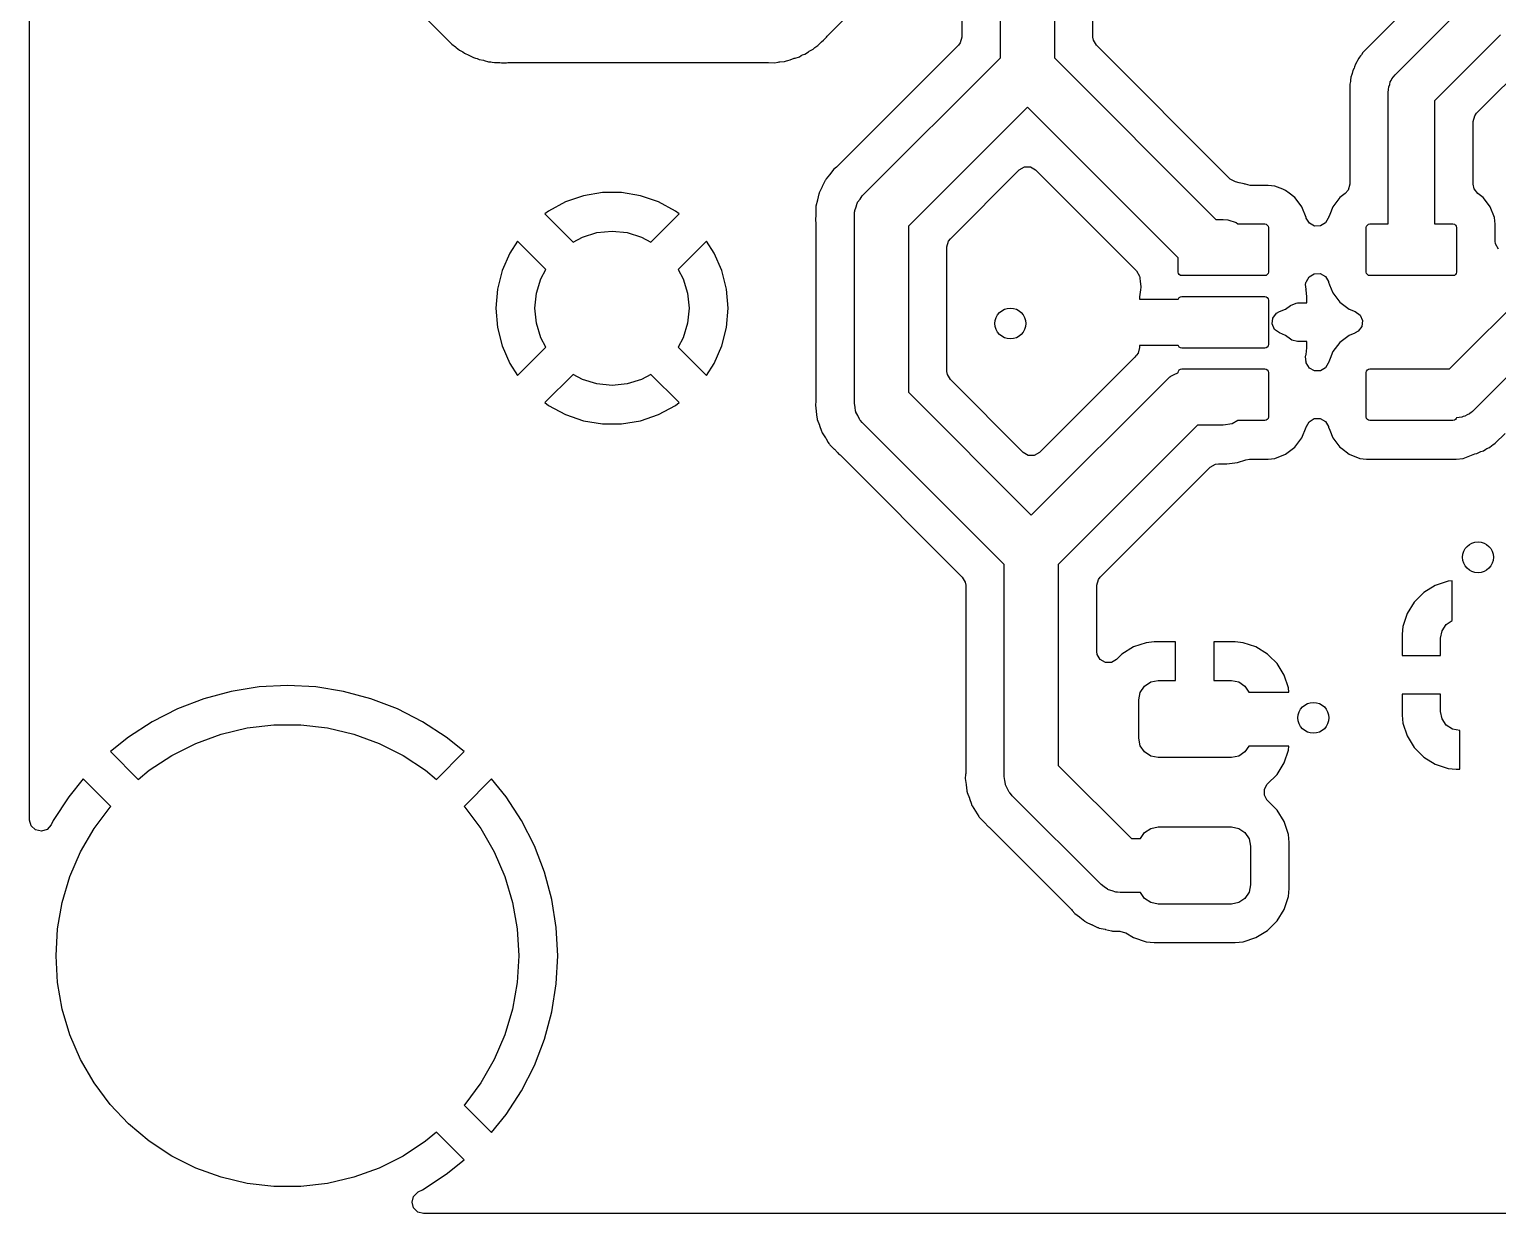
# Model space of a CAD drawing. Extents: x 44 to 146, y -87 to -25.
# Drawn here: x 43.75 to 62.79, y -86.75 to -71.38 of the extents above; entities that cross this region are included whole.
import ezdxf

# ---------------------------------------------------------------- set-up
doc = ezdxf.new("R2010")
doc.units = 0
doc.layers.add('BLACK', color=7, linetype='CONTINUOUS')

msp = doc.modelspace()

# ---------------------------------------------------------------- linework, layer by layer
at = {"layer": 'BLACK', "linetype": 'CONTINUOUS'}
for p, q in [((43.7545, -75.002324), (43.7545, -30.364128)), ((56.3428, -71.755025), (56.3428, -68.6816)), ((55.8423, -68.776628), (55.8423, -71.485992)), ((57.0428, -68.826574), (57.0428, -71.755026)), ((46.71809, -69.062611), (49.167838, -71.512359)), ((57.5433, -71.485993), (57.5433, -70.259175)), ((54.099003, -71.471116), (55.053159, -70.516959)), ((61.65397, -71.07195), (61.169738, -71.556184)), ((61.459868, -71.973868), (62.316, -71.117736)), ((49.167838, -71.512359), (49.170473, -71.515062)), ((49.170473, -71.515062), (49.230541, -71.578253)), ((53.975519, -71.594602), (54.016558, -71.55356)), ((54.016558, -71.55356), (54.024865, -71.545863)), ((54.024865, -71.545863), (54.048581, -71.525504)), ((54.048581, -71.525504), (54.068895, -71.508066)), ((54.068895, -71.508066), (54.086545, -71.485263)), ((54.086545, -71.485263), (54.099003, -71.471116)), ((55.822338, -71.560492), (55.798659, -71.591351)), ((55.8423, -71.485992), (55.822338, -71.560492)), ((57.548377, -71.524557), (57.5433, -71.485993)), ((57.586941, -71.591352), (57.548377, -71.524557)), ((61.169738, -71.556184), (61.042184, -71.683738)), ((62.828132, -71.454132), (61.972, -72.310264)), ((49.230541, -71.578253), (49.278184, -71.611414)), ((49.278184, -71.611414), (49.287199, -71.618211)), ((49.287199, -71.618211), (49.332193, -71.654898)), ((49.332193, -71.654898), (49.357751, -71.668248)), ((49.357751, -71.668248), (49.373882, -71.678022)), ((49.373882, -71.678022), (49.397547, -71.694493)), ((49.397547, -71.694493), (49.397549, -71.694494)), ((49.397549, -71.694494), (49.397551, -71.694495)), ((49.397551, -71.694495), (49.450889, -71.717384)), ((49.450889, -71.717384), (49.461098, -71.722232)), ((49.461098, -71.722232), (49.512551, -71.749109)), ((49.512551, -71.749109), (49.540275, -71.757041)), ((49.540275, -71.757041), (49.558039, -71.763366)), ((53.616653, -71.782058), (53.670558, -71.760524)), ((53.670558, -71.760524), (53.681192, -71.756739)), ((53.681192, -71.756739), (53.736588, -71.739359)), ((53.736588, -71.739359), (53.761804, -71.725361)), ((53.761804, -71.725361), (53.778835, -71.717274)), ((53.778835, -71.717274), (53.805617, -71.706577)), ((53.805617, -71.706577), (53.854092, -71.674628)), ((53.854092, -71.674628), (53.863726, -71.668791)), ((53.863726, -71.668791), (53.914502, -71.640609)), ((53.914502, -71.640609), (53.936385, -71.621821)), ((53.936385, -71.621821), (53.951438, -71.610471)), ((53.951438, -71.610471), (53.975519, -71.594602)), ((55.798659, -71.591351), (54.227326, -73.162683)), ((54.552513, -73.545313), (56.3428, -71.755025)), ((57.0428, -71.755026), (59.136774, -73.849)), ((59.318823, -73.323234), (57.586941, -71.591352)), ((60.989906, -71.757417), (60.97391, -71.790633)), ((61.000029, -71.744723), (60.989906, -71.757417)), ((61.0129, -71.728582), (61.000029, -71.744723)), ((61.022559, -71.714968), (61.0129, -71.728582)), ((61.042179, -71.683744), (61.022559, -71.714968)), ((61.042184, -71.683738), (61.042179, -71.683744)), ((49.558039, -71.763366), (49.584542, -71.77474)), ((49.584542, -71.77474), (49.584547, -71.774741)), ((49.584547, -71.774741), (49.58455, -71.774742)), ((49.58455, -71.774742), (49.641383, -71.786421)), ((49.641383, -71.786421), (49.65238, -71.789119)), ((49.65238, -71.789119), (49.708182, -71.805087)), ((49.708182, -71.805087), (49.73694, -71.807276)), ((49.73694, -71.807276), (49.755614, -71.809895)), ((49.755614, -71.809895), (49.783859, -71.8157)), ((49.783859, -71.8157), (49.84189, -71.8157)), ((49.84189, -71.8157), (49.853201, -71.816129)), ((49.853201, -71.816129), (49.877196, -71.817957)), ((49.877196, -71.817957), (49.911076, -71.820537)), ((49.911076, -71.820537), (49.911076, -71.820536)), ((49.911076, -71.820536), (49.911077, -71.820537)), ((49.911077, -71.820537), (49.939682, -71.816893)), ((49.939682, -71.816893), (49.958506, -71.8157)), ((49.958506, -71.8157), (53.325404, -71.8157)), ((53.325404, -71.8157), (53.329177, -71.815747)), ((53.329177, -71.815747), (53.334709, -71.815888)), ((53.334709, -71.815888), (53.416355, -71.817957)), ((53.416355, -71.817957), (53.416357, -71.817956)), ((53.416357, -71.817956), (53.416363, -71.817957)), ((53.416363, -71.817957), (53.416367, -71.817956)), ((53.416367, -71.817956), (53.41637, -71.817956)), ((53.41637, -71.817956), (53.461336, -71.809896)), ((53.461336, -71.809896), (53.47349, -71.807717)), ((53.47349, -71.807717), (53.484679, -71.806147)), ((53.484679, -71.806147), (53.542438, -71.800274)), ((53.542438, -71.800274), (53.56995, -71.791641)), ((53.56995, -71.791641), (53.58827, -71.787145)), ((53.58827, -71.787145), (53.616653, -71.782058)), ((60.911639, -71.91994), (60.903432, -71.955892)), ((60.927641, -71.886708), (60.911639, -71.919938)), ((60.911639, -71.919938), (60.911639, -71.91994)), ((60.934031, -71.871283), (60.927641, -71.886708)), ((60.946211, -71.836477), (60.934031, -71.871283)), ((60.964108, -71.807994), (60.946211, -71.836477)), ((60.965831, -71.80525), (60.964108, -71.807994)), ((60.97391, -71.790633), (60.965831, -71.80525)), ((62.516141, -72.473937), (63.213827, -71.776251)), ((60.871501, -72.095798), (60.8715, -72.095807)), ((60.8715, -72.095807), (60.8715, -73.393884)), ((60.879704, -72.059854), (60.871501, -72.095798)), ((60.882502, -72.043391), (60.879704, -72.059854)), ((60.886632, -72.006741), (60.882502, -72.043391)), ((60.89881, -71.971936), (60.886632, -72.006741)), ((60.903432, -71.955892), (60.89881, -71.971936)), ((61.37391, -72.165382), (61.377108, -72.130875)), ((61.377108, -72.130875), (61.389627, -72.098558)), ((61.389627, -72.098558), (61.397562, -72.064823)), ((61.397562, -72.064823), (61.40938, -72.04757)), ((61.40938, -72.04757), (61.416935, -72.02807)), ((61.416935, -72.02807), (61.440282, -72.002459)), ((61.440282, -72.002459), (61.459868, -71.973868)), ((61.372, -72.186), (61.372899, -72.176296)), ((61.372, -73.909), (61.372, -72.186)), ((61.37232, -72.172145), (61.37391, -72.165382)), ((61.372899, -72.176296), (61.37232, -72.172145)), ((61.972, -72.310264), (61.972, -73.909)), ((56.6928, -72.394974), (55.15, -73.937774)), ((58.647, -74.349174), (56.6928, -72.394974)), ((62.4725, -72.579296), (62.492462, -72.504796)), ((62.492462, -72.504796), (62.516141, -72.473937)), ((62.4725, -73.393884), (62.4725, -72.579296)), ((54.128655, -73.270467), (54.086242, -73.323234)), ((54.131123, -73.26731), (54.128655, -73.270467)), ((54.178896, -73.204466), (54.131123, -73.26731)), ((54.178904, -73.204458), (54.178896, -73.204466)), ((54.21843, -73.170884), (54.178904, -73.204458)), ((54.227326, -73.162683), (54.21843, -73.170884)), ((55.694137, -74.101451), (56.587441, -73.208146)), ((56.587441, -73.208146), (56.654236, -73.169583)), ((56.654236, -73.169583), (56.731364, -73.169583)), ((56.731364, -73.169583), (56.798158, -73.208146)), ((56.798158, -73.208146), (57.45717, -73.867159)), ((54.032041, -73.427048), (53.996965, -73.497775)), ((54.033782, -73.423414), (54.032041, -73.427048)), ((54.066944, -73.351737), (54.033782, -73.423414)), ((54.071109, -73.344816), (54.066944, -73.351737)), ((54.074697, -73.338787), (54.070999, -73.344749)), ((54.070999, -73.344749), (54.071109, -73.344816)), ((54.074804, -73.338856), (54.074697, -73.338787)), ((54.079152, -73.332054), (54.074804, -73.338856)), ((54.086242, -73.323234), (54.079152, -73.332054)), ((59.323685, -73.327881), (59.318823, -73.323234)), ((59.39215, -73.363391), (59.323685, -73.327881)), ((59.438279, -73.373544), (59.39215, -73.363391)), ((59.505166, -73.388267), (59.438279, -73.373544)), ((59.511695, -73.391288), (59.505166, -73.388267)), ((59.51913, -73.394728), (59.511695, -73.391288)), ((59.581695, -73.4085), (59.51913, -73.394728)), ((59.812953, -73.4085), (59.581695, -73.4085)), ((59.812956, -73.4085), (59.812953, -73.4085)), ((59.900922, -73.419063), (59.812956, -73.4085)), ((59.900923, -73.419064), (59.90092, -73.419063)), ((59.90092, -73.419063), (59.900922, -73.419063)), ((60.003401, -73.459476), (59.900923, -73.419064)), ((60.040906, -73.474266), (60.003401, -73.459476)), ((60.040908, -73.474267), (60.040906, -73.474266)), ((60.085667, -73.508209), (60.040908, -73.474267)), ((60.851538, -73.468384), (60.812532, -73.512608)), ((60.8715, -73.393884), (60.851538, -73.468384)), ((62.484168, -73.451686), (62.4725, -73.393884)), ((62.531468, -73.512608), (62.484168, -73.451686)), ((50.703393, -73.623954), (50.484763, -73.74227)), ((50.938506, -73.54324), (50.703393, -73.623954)), ((51.183708, -73.502323), (50.938506, -73.54324)), ((51.432291, -73.502323), (51.183708, -73.502323)), ((51.677493, -73.54324), (51.432291, -73.502323)), ((51.912606, -73.623954), (51.677493, -73.54324)), ((52.131231, -73.742267), (51.912606, -73.623954)), ((53.971377, -73.600654), (53.952315, -73.677306)), ((53.972297, -73.596728), (53.971377, -73.600654)), ((53.989267, -73.519634), (53.972297, -73.596728)), ((53.991847, -73.511978), (53.989267, -73.519634)), ((53.994058, -73.50531), (53.991725, -73.511936)), ((53.991725, -73.511936), (53.991847, -73.511978)), ((53.994181, -73.505355), (53.994058, -73.50531)), ((53.996965, -73.497775), (53.994181, -73.505355)), ((54.47116, -73.68746), (54.485563, -73.639081)), ((54.485563, -73.639081), (54.48981, -73.633132)), ((54.48981, -73.633132), (54.492184, -73.626218)), ((54.492184, -73.626218), (54.523196, -73.586374)), ((54.523196, -73.586374), (54.552513, -73.545313)), ((60.160807, -73.565189), (60.085667, -73.508209)), ((60.16081, -73.565192), (60.160807, -73.565189)), ((60.230006, -73.656441), (60.16081, -73.565192)), ((60.251733, -73.685092), (60.230006, -73.656441)), ((60.743189, -73.565192), (60.652266, -73.685092)), ((60.812532, -73.512608), (60.743189, -73.565192)), ((62.60081, -73.565192), (62.531468, -73.512608)), ((62.670006, -73.656441), (62.60081, -73.565192)), ((62.691733, -73.685092), (62.670006, -73.656441)), ((50.484763, -73.74227), (50.437942, -73.778711)), ((50.437942, -73.778711), (50.437942, -73.778712)), ((50.437942, -73.778712), (50.803034, -74.143804)), ((51.812963, -74.143803), (52.178056, -73.778712)), ((52.131235, -73.742269), (52.131231, -73.742267)), ((52.178056, -73.778711), (52.131235, -73.742269)), ((52.178056, -73.778712), (52.178056, -73.778711)), ((53.949445, -73.783299), (53.947306, -73.862228)), ((53.9495, -73.779264), (53.949445, -73.783299)), ((53.950373, -73.692279), (53.9495, -73.700307)), ((53.9495, -73.700307), (53.9495, -73.779264)), ((53.951098, -73.685289), (53.950244, -73.692265)), ((53.950244, -73.692265), (53.950373, -73.692279)), ((53.951225, -73.685307), (53.951098, -73.685289)), ((53.952315, -73.677306), (53.951225, -73.685307)), ((54.45, -73.7928), (54.452987, -73.756749)), ((54.45, -76.2368), (54.45, -73.7928)), ((54.452688, -73.749507), (54.453934, -73.745319)), ((54.452987, -73.756749), (54.452688, -73.749507)), ((54.453934, -73.745319), (54.454774, -73.735192)), ((54.454774, -73.735192), (54.47116, -73.68746)), ((59.136774, -73.849), (59.232, -73.849)), ((59.232, -73.849), (59.289608, -73.853774)), ((59.289608, -73.853774), (59.398582, -73.891184)), ((60.306936, -73.825077), (60.251733, -73.685092)), ((60.306937, -73.82509), (60.306936, -73.825077)), ((60.307539, -73.827468), (60.306937, -73.82509)), ((60.308636, -73.831561), (60.307539, -73.827468)), ((60.34814, -73.897804), (60.308636, -73.831561)), ((60.592967, -73.83373), (60.558837, -73.894825)), ((60.59356, -73.833964), (60.592967, -73.83373)), ((60.595295, -73.829562), (60.59356, -73.833964)), ((60.596453, -73.827491), (60.595295, -73.829562)), ((60.597061, -73.825085), (60.596453, -73.827491)), ((60.597065, -73.825076), (60.597061, -73.825085)), ((60.612291, -73.786464), (60.597065, -73.825076)), ((60.652266, -73.685093), (60.612291, -73.786464)), ((60.652266, -73.685092), (60.652266, -73.685093)), ((62.746936, -73.825077), (62.691733, -73.685092)), ((62.757498, -73.913047), (62.746936, -73.825077)), ((50.925317, -74.078443), (51.11291, -74.021538)), ((51.11291, -74.021538), (51.308, -74.002323)), ((51.308, -74.002323), (51.50309, -74.021538)), ((51.50309, -74.021538), (51.690683, -74.078443)), ((53.947306, -73.862228), (53.947963, -73.870288)), ((53.947963, -73.870288), (53.947832, -73.870298)), ((53.947832, -73.870298), (53.9495, -73.887828)), ((53.9495, -73.887828), (53.9495, -76.196182)), ((55.15, -73.937774), (55.15, -76.091825)), ((57.45717, -73.867159), (58.107546, -74.517535)), ((59.398582, -73.891184), (59.421472, -73.909)), ((59.421472, -73.909), (59.7701, -73.909)), ((59.7701, -73.909), (59.788048, -73.91257)), ((59.788048, -73.91257), (59.803263, -73.922737)), ((59.803263, -73.922737), (59.81343, -73.937952)), ((59.81343, -73.937952), (59.817, -73.9559)), ((59.817, -73.9559), (59.817, -74.5321)), ((60.415474, -73.93542), (60.34814, -73.897804)), ((60.492594, -73.934329), (60.415474, -73.93542)), ((60.558837, -73.894825), (60.492594, -73.934329)), ((61.087, -73.9559), (61.09057, -73.937952)), ((61.087, -74.5321), (61.087, -73.9559)), ((61.09057, -73.937952), (61.100737, -73.922737)), ((61.100737, -73.922737), (61.115952, -73.91257)), ((61.115952, -73.91257), (61.1339, -73.909)), ((61.1339, -73.909), (61.372, -73.909)), ((61.972, -73.909), (62.2101, -73.909)), ((62.165936, -75.789), (63.933068, -74.021868)), ((62.2101, -73.909), (62.228048, -73.91257)), ((62.228048, -73.91257), (62.243263, -73.922737)), ((62.243263, -73.922737), (62.25343, -73.937952)), ((62.25343, -73.937952), (62.257, -73.9559)), ((62.257, -73.9559), (62.257, -74.5321)), ((62.757499, -73.913052), (62.757498, -73.913047)), ((62.757499, -74.129904), (62.757499, -73.913052)), ((50.084563, -74.132439), (49.984266, -74.285955)), ((50.449481, -74.497357), (50.084563, -74.132439)), ((50.803034, -74.143804), (50.925317, -74.078443)), ((51.690683, -74.078443), (51.812963, -74.143803)), ((52.531434, -74.13244), (52.166517, -74.497356)), ((52.631732, -74.285957), (52.531434, -74.13244)), ((55.6505, -74.206806), (55.670462, -74.132306)), ((55.6505, -75.822793), (55.6505, -74.206806)), ((55.670462, -74.132306), (55.694137, -74.101451)), ((62.762576, -74.168468), (62.757499, -74.129904)), ((62.80114, -74.235263), (62.762576, -74.168468)), ((49.984266, -74.285955), (49.884412, -74.513601)), ((52.631736, -74.285964), (52.631732, -74.285957)), ((52.731587, -74.513601), (52.631736, -74.285964)), ((58.647, -74.5321), (58.647, -74.349174)), ((49.884412, -74.513601), (49.823386, -74.754589)), ((50.38412, -74.61964), (50.449481, -74.497357)), ((52.166517, -74.497356), (52.23188, -74.61964)), ((52.792613, -74.754589), (52.731587, -74.513601)), ((58.107546, -74.517535), (58.14611, -74.58433)), ((58.14611, -74.58433), (58.150124, -74.605129)), ((58.150124, -74.605129), (58.157064, -74.662922)), ((58.65057, -74.550048), (58.647, -74.5321)), ((58.660737, -74.565263), (58.65057, -74.550048)), ((58.675952, -74.57543), (58.660737, -74.565263)), ((58.6939, -74.579), (58.675952, -74.57543)), ((59.7701, -74.579), (58.6939, -74.579)), ((59.788048, -74.57543), (59.7701, -74.579)), ((59.803263, -74.565263), (59.788048, -74.57543)), ((59.81343, -74.550048), (59.803263, -74.565263)), ((59.817, -74.5321), (59.81343, -74.550048)), ((60.311041, -74.654259), (60.345149, -74.593187)), ((60.345149, -74.593187), (60.411388, -74.553675)), ((60.411388, -74.553675), (60.488508, -74.552575)), ((60.488508, -74.552575), (60.555846, -74.590182)), ((60.555846, -74.590182), (60.595358, -74.656421)), ((61.09057, -74.550048), (61.087, -74.5321)), ((61.100737, -74.565263), (61.09057, -74.550048)), ((61.115952, -74.57543), (61.100737, -74.565263)), ((61.1339, -74.579), (61.115952, -74.57543)), ((62.2101, -74.579), (61.1339, -74.579)), ((62.228048, -74.57543), (62.2101, -74.579)), ((62.243263, -74.565263), (62.228048, -74.57543)), ((62.25343, -74.550048), (62.243263, -74.565263)), ((62.257, -74.5321), (62.25343, -74.550048)), ((64.269464, -74.534), (62.467332, -76.336132)), ((49.823386, -74.754589), (49.802859, -75.002321)), ((50.327215, -74.807233), (50.38412, -74.61964)), ((52.23188, -74.61964), (52.288785, -74.807233)), ((52.813141, -75.002321), (52.792613, -74.754589)), ((58.157553, -74.765198), (58.147, -74.85308)), ((58.157064, -74.662922), (58.159405, -74.672184)), ((58.159405, -74.672184), (58.157369, -74.672698)), ((58.157369, -74.672698), (58.164677, -74.736655)), ((58.159896, -74.75593), (58.157553, -74.765198)), ((58.164677, -74.736655), (58.159537, -74.755839)), ((58.159537, -74.755839), (58.159896, -74.75593)), ((60.299319, -74.692724), (60.304806, -74.672243)), ((60.30648, -74.755331), (60.299319, -74.692724)), ((60.304104, -74.755932), (60.30648, -74.755331)), ((60.306446, -74.7652), (60.304104, -74.755932)), ((60.304594, -74.67219), (60.307542, -74.660525)), ((60.304806, -74.672243), (60.304594, -74.67219)), ((60.316998, -74.853076), (60.306446, -74.7652)), ((60.307542, -74.660525), (60.308695, -74.65846)), ((60.308695, -74.65846), (60.310445, -74.654024)), ((60.310445, -74.654024), (60.311041, -74.654259)), ((60.595358, -74.656421), (60.596458, -74.660522)), ((60.596458, -74.660522), (60.597063, -74.662919)), ((60.597063, -74.662919), (60.597064, -74.662923)), ((60.597064, -74.662923), (60.611342, -74.69913)), ((60.611342, -74.69913), (60.652266, -74.802906)), ((60.652266, -74.802906), (60.652266, -74.802907)), ((60.652266, -74.802907), (60.743189, -74.922807)), ((50.308, -75.002323), (50.327215, -74.807233)), ((52.288785, -74.807233), (52.308, -75.002323)), ((58.147, -74.85308), (58.147, -74.884)), ((58.147, -74.884), (58.649367, -74.884)), ((58.649367, -74.884), (58.65057, -74.877952)), ((58.65057, -74.877952), (58.660737, -74.862737)), ((58.660737, -74.862737), (58.675952, -74.85257)), ((58.675952, -74.85257), (58.6939, -74.849)), ((58.6939, -74.849), (59.7701, -74.849)), ((59.7701, -74.849), (59.788048, -74.85257)), ((59.788048, -74.85257), (59.803263, -74.862737)), ((59.803263, -74.862737), (59.81343, -74.877952)), ((59.81343, -74.877952), (59.817, -74.8959)), ((59.817, -74.8959), (59.817, -75.4721)), ((60.040908, -75.013733), (60.106127, -74.964275)), ((60.106127, -74.964275), (60.17755, -74.935166)), ((60.17755, -74.935166), (60.196158, -74.934)), ((60.196158, -74.934), (60.316999, -74.934)), ((60.316999, -74.853085), (60.316998, -74.853076)), ((60.316999, -74.934), (60.316999, -74.853085)), ((60.743189, -74.922807), (60.743192, -74.92281)), ((60.743192, -74.92281), (60.759486, -74.935166)), ((60.759486, -74.935166), (60.863092, -75.013733)), ((43.7545, -81.635872), (43.7545, -75.002324)), ((49.802859, -75.002321), (49.802859, -75.002324)), ((49.802859, -75.002324), (49.823386, -75.250056)), ((50.327215, -75.197413), (50.308, -75.002323)), ((52.308, -75.002323), (52.288785, -75.197413)), ((52.792613, -75.250056), (52.813141, -75.002324)), ((52.813141, -75.002324), (52.813141, -75.002321)), ((59.867923, -75.205968), (59.876683, -75.129339)), ((59.876683, -75.129339), (59.922584, -75.067356)), ((59.922584, -75.067356), (59.960628, -75.045391)), ((59.960628, -75.045391), (60.040908, -75.013733)), ((60.863092, -75.013733), (60.943364, -75.045388)), ((60.943364, -75.045388), (61.005346, -75.091289)), ((61.005346, -75.091289), (61.036075, -75.162032)), ((61.036075, -75.162032), (61.027315, -75.238661)), ((49.823386, -75.250056), (49.884412, -75.491044)), ((50.38412, -75.385006), (50.327215, -75.197413)), ((52.288785, -75.197413), (52.23188, -75.385006)), ((52.731587, -75.491044), (52.792613, -75.250056)), ((59.898651, -75.276711), (59.867923, -75.205968)), ((59.960631, -75.322609), (59.898651, -75.276711)), ((60.040908, -75.354267), (59.960631, -75.322609)), ((60.106131, -75.403727), (60.040908, -75.354267)), ((60.863092, -75.354266), (60.743192, -75.445189)), ((60.863093, -75.354266), (60.863092, -75.354266)), ((60.939337, -75.3242), (60.863093, -75.354266)), ((60.943365, -75.322611), (60.939337, -75.3242)), ((60.981414, -75.300643), (60.943365, -75.322611)), ((61.027315, -75.238661), (60.981414, -75.300643)), ((49.884412, -75.491044), (49.984263, -75.718681)), ((50.084563, -75.872204), (50.44948, -75.507286)), ((50.44948, -75.507286), (50.38412, -75.385006)), ((52.23188, -75.385006), (52.166518, -75.507288)), ((52.166518, -75.507288), (52.531435, -75.872205)), ((52.631736, -75.718681), (52.731587, -75.491044)), ((58.147001, -75.509337), (58.127039, -75.583837)), ((58.649367, -75.484), (58.147001, -75.484)), ((58.147001, -75.484), (58.147001, -75.509337)), ((58.65057, -75.490048), (58.649367, -75.484)), ((58.660737, -75.505263), (58.65057, -75.490048)), ((58.675952, -75.51543), (58.660737, -75.505263)), ((58.6939, -75.519), (58.675952, -75.51543)), ((59.7701, -75.519), (58.6939, -75.519)), ((59.788048, -75.51543), (59.7701, -75.519)), ((59.803263, -75.505263), (59.788048, -75.51543)), ((59.81343, -75.490048), (59.803263, -75.505263)), ((59.817, -75.4721), (59.81343, -75.490048)), ((60.121658, -75.414038), (60.106131, -75.403727)), ((60.196158, -75.434), (60.121658, -75.414038)), ((60.317, -75.434), (60.196158, -75.434)), ((60.306446, -75.602804), (60.316999, -75.514921)), ((60.316999, -75.514921), (60.317, -75.514917)), ((60.317, -75.514917), (60.317, -75.434)), ((60.652266, -75.565093), (60.61772, -75.652697)), ((60.743189, -75.445192), (60.652266, -75.565092)), ((60.652266, -75.565092), (60.652266, -75.565093)), ((60.743192, -75.445189), (60.743189, -75.445192)), ((49.984263, -75.718681), (49.984267, -75.718688)), ((49.984267, -75.718688), (50.084563, -75.872204)), ((52.531435, -75.872204), (52.631728, -75.718697)), ((52.631728, -75.718697), (52.631736, -75.718681)), ((58.086413, -75.634797), (56.848958, -76.872251)), ((58.09763, -75.621225), (58.086413, -75.634797)), ((58.097729, -75.621309), (58.09763, -75.621225)), ((58.102954, -75.615157), (58.097729, -75.621309)), ((58.102959, -75.615151), (58.102954, -75.615157)), ((58.102964, -75.615145), (58.102959, -75.615151)), ((58.108186, -75.608999), (58.102964, -75.615145)), ((58.127039, -75.583837), (58.107588, -75.608491)), ((58.107588, -75.608491), (58.108186, -75.608999)), ((60.29932, -75.631356), (60.304464, -75.612157)), ((60.30663, -75.695289), (60.29932, -75.631356)), ((60.304105, -75.612067), (60.306446, -75.602804)), ((60.304464, -75.612157), (60.304105, -75.612067)), ((60.304592, -75.695805), (60.30663, -75.695289)), ((60.306932, -75.705068), (60.304592, -75.695805)), ((60.306936, -75.705077), (60.306932, -75.705068)), ((60.306937, -75.705085), (60.306936, -75.705077)), ((60.307539, -75.707468), (60.306937, -75.705085)), ((60.308636, -75.711561), (60.307539, -75.707468)), ((60.34814, -75.777804), (60.308636, -75.711561)), ((60.592967, -75.71373), (60.558837, -75.774825)), ((60.59356, -75.713964), (60.592967, -75.71373)), ((60.595295, -75.709562), (60.59356, -75.713964)), ((60.596453, -75.707491), (60.595295, -75.709562)), ((60.597061, -75.705085), (60.596453, -75.707491)), ((60.600721, -75.695805), (60.597061, -75.705085)), ((60.61772, -75.652697), (60.600721, -75.695805)), ((50.803033, -75.860841), (50.437942, -76.225932)), ((50.925317, -75.926203), (50.803033, -75.860841)), ((51.11291, -75.983108), (50.925317, -75.926203)), ((51.690683, -75.926203), (51.50309, -75.983108)), ((51.812965, -75.860841), (51.690683, -75.926203)), ((52.178056, -76.225932), (51.812965, -75.860841)), ((52.531435, -75.872205), (52.531435, -75.872204)), ((55.655577, -75.861357), (55.6505, -75.822793)), ((55.694141, -75.928152), (55.655577, -75.861357)), ((56.63824, -76.872251), (55.694141, -75.928152)), ((56.7436, -77.685425), (58.507513, -75.921513)), ((58.507513, -75.921513), (58.535118, -75.898131)), ((58.535118, -75.898131), (58.540026, -75.892801)), ((58.540026, -75.892801), (58.543866, -75.890722)), ((58.543866, -75.890722), (58.551623, -75.884153)), ((58.551623, -75.884153), (58.596973, -75.861982)), ((58.596973, -75.861982), (58.641355, -75.837964)), ((58.641355, -75.837964), (58.647, -75.837022)), ((58.647, -75.8359), (58.65057, -75.817952)), ((58.647, -75.837022), (58.647, -75.8359)), ((58.65057, -75.817952), (58.660737, -75.802737)), ((58.660737, -75.802737), (58.675952, -75.79257)), ((58.675952, -75.79257), (58.6939, -75.789)), ((58.6939, -75.789), (59.7701, -75.789)), ((59.7701, -75.789), (59.788048, -75.79257)), ((59.788048, -75.79257), (59.803263, -75.802737)), ((59.803263, -75.802737), (59.81343, -75.817952)), ((59.81343, -75.817952), (59.817, -75.8359)), ((59.817, -75.8359), (59.817, -76.4121)), ((60.415474, -75.81542), (60.34814, -75.777804)), ((60.492594, -75.814329), (60.415474, -75.81542)), ((60.558837, -75.774825), (60.492594, -75.814329)), ((61.087, -75.8359), (61.09057, -75.817952)), ((61.087, -76.4121), (61.087, -75.8359)), ((61.09057, -75.817952), (61.100737, -75.802737)), ((61.100737, -75.802737), (61.115952, -75.79257)), ((61.115952, -75.79257), (61.1339, -75.789)), ((61.1339, -75.789), (62.165936, -75.789)), ((51.308, -76.002323), (51.11291, -75.983108)), ((51.50309, -75.983108), (51.308, -76.002323)), ((55.15, -76.091825), (56.7436, -77.685425)), ((50.437942, -76.225932), (50.437942, -76.225933)), ((50.437942, -76.225933), (50.484766, -76.262377)), ((50.484766, -76.262377), (50.703393, -76.380691)), ((51.912606, -76.380691), (52.131233, -76.262377)), ((52.131233, -76.262377), (52.178056, -76.225932)), ((53.949008, -76.208275), (53.944798, -76.259968)), ((53.944798, -76.259968), (53.955453, -76.338172)), ((53.9495, -76.196182), (53.949008, -76.208275)), ((54.458306, -76.286577), (54.45, -76.2368)), ((54.46455, -76.336668), (54.458306, -76.286577)), ((50.703393, -76.380691), (50.938506, -76.461405)), ((50.938506, -76.461405), (51.183708, -76.502322)), ((51.183708, -76.502322), (51.183708, -76.502323)), ((51.183708, -76.502323), (51.432292, -76.502323)), ((51.432291, -76.502322), (51.677493, -76.461405)), ((51.432292, -76.502323), (51.432291, -76.502322)), ((51.677493, -76.461405), (51.912606, -76.380691)), ((53.955453, -76.338172), (53.955943, -76.342174)), ((53.955943, -76.342174), (53.964485, -76.420709)), ((53.964485, -76.420709), (53.966222, -76.428598)), ((53.966222, -76.428598), (53.966096, -76.428625)), ((53.966096, -76.428625), (53.967698, -76.43546)), ((53.967698, -76.43546), (53.967824, -76.435429)), ((53.967824, -76.435429), (53.969774, -76.443272)), ((53.969774, -76.443272), (53.997004, -76.517394)), ((53.997004, -76.517394), (53.998342, -76.521195)), ((54.467761, -76.343236), (54.46455, -76.336668)), ((54.468964, -76.350445), (54.467761, -76.343236)), ((54.492982, -76.394826), (54.468964, -76.350445)), ((54.515153, -76.440177), (54.492982, -76.394826)), ((54.521722, -76.447933), (54.515153, -76.440177)), ((54.523801, -76.451774), (54.521722, -76.447933)), ((54.529131, -76.456681), (54.523801, -76.451774)), ((54.552513, -76.484287), (54.529131, -76.456681)), ((56.3936, -78.325374), (54.552513, -76.484287)), ((58.899974, -76.519), (57.0936, -78.325374)), ((59.232, -76.519), (58.899974, -76.519)), ((59.345645, -76.500036), (59.232, -76.519)), ((59.421472, -76.459), (59.345645, -76.500036)), ((59.7701, -76.459), (59.421472, -76.459)), ((59.788048, -76.45543), (59.7701, -76.459)), ((59.803263, -76.445263), (59.788048, -76.45543)), ((59.81343, -76.430048), (59.803263, -76.445263)), ((59.817, -76.4121), (59.81343, -76.430048)), ((60.311033, -76.53427), (60.345151, -76.473185)), ((60.345151, -76.473185), (60.41139, -76.433674)), ((60.41139, -76.433674), (60.488511, -76.432575)), ((60.488511, -76.432575), (60.555848, -76.470184)), ((60.555848, -76.470184), (60.595359, -76.536423)), ((61.09057, -76.430048), (61.087, -76.4121)), ((61.100737, -76.445263), (61.09057, -76.430048)), ((61.115952, -76.45543), (61.100737, -76.445263)), ((61.1339, -76.459), (61.115952, -76.45543)), ((62.2101, -76.459), (61.1339, -76.459)), ((62.228048, -76.45543), (62.2101, -76.459)), ((62.243263, -76.445263), (62.228048, -76.45543)), ((62.25343, -76.430048), (62.243263, -76.445263)), ((62.254633, -76.424), (62.25343, -76.430048)), ((62.2552, -76.424), (62.254633, -76.424)), ((62.289264, -76.417632), (62.2552, -76.424)), ((62.323885, -76.416032), (62.289264, -76.417632)), ((62.343016, -76.407584), (62.323885, -76.416032)), ((62.363572, -76.403742), (62.343016, -76.407584)), ((62.393038, -76.385497), (62.363572, -76.403742)), ((62.424741, -76.371499), (62.393038, -76.385497)), ((62.4514, -76.349361), (62.424741, -76.371499)), ((62.457309, -76.345703), (62.4514, -76.349361)), ((62.459836, -76.342356), (62.457309, -76.345703)), ((62.467332, -76.336132), (62.459836, -76.342356)), ((53.998342, -76.521195), (54.023555, -76.59602)), ((54.023555, -76.59602), (54.026946, -76.603349)), ((54.026946, -76.603349), (54.026828, -76.603403)), ((54.026828, -76.603403), (54.029865, -76.60974)), ((54.029865, -76.60974), (54.029981, -76.609683)), ((54.029981, -76.609683), (54.033571, -76.616922)), ((54.033571, -76.616922), (54.068505, -76.671575)), ((54.068505, -76.671575), (54.075748, -76.682907)), ((54.075748, -76.682907), (54.076095, -76.683449)), ((54.076095, -76.683449), (54.078206, -76.686851)), ((54.078206, -76.686851), (54.11098, -76.741323)), ((60.160809, -76.802809), (60.251733, -76.682908)), ((60.251733, -76.682908), (60.306936, -76.542923)), ((60.306936, -76.542923), (60.306937, -76.542911)), ((60.306937, -76.542911), (60.307542, -76.540522)), ((60.307542, -76.540522), (60.308699, -76.538449)), ((60.308699, -76.538449), (60.31044, -76.534036)), ((60.31044, -76.534036), (60.311033, -76.53427)), ((60.595359, -76.536423), (60.596458, -76.540522)), ((60.596458, -76.540522), (60.597063, -76.542919)), ((60.597063, -76.542919), (60.597064, -76.542923)), ((60.597064, -76.542923), (60.613687, -76.585075)), ((60.613687, -76.585075), (60.652266, -76.682906)), ((60.652266, -76.682906), (60.652266, -76.682907)), ((60.652266, -76.682907), (60.743189, -76.802807)), ((62.757462, -76.753816), (62.885016, -76.626262)), ((54.11098, -76.741323), (54.11893, -76.754536)), ((54.11893, -76.754536), (54.123816, -76.760963)), ((54.123816, -76.760963), (54.123713, -76.761041)), ((54.123713, -76.761041), (54.128039, -76.766575)), ((54.128039, -76.766575), (54.12814, -76.766495)), ((54.12814, -76.766495), (54.133196, -76.772785)), ((54.133196, -76.772785), (54.189046, -76.828635)), ((54.189046, -76.828635), (54.191825, -76.83149)), ((54.191825, -76.83149), (54.230329, -76.872138)), ((54.230329, -76.872138), (54.24615, -76.88884)), ((54.24615, -76.88884), (54.252309, -76.894071)), ((54.252309, -76.894071), (54.252224, -76.89417)), ((54.252224, -76.89417), (54.265798, -76.905387)), ((56.705035, -76.910815), (56.63824, -76.872251)), ((56.848958, -76.872251), (56.782163, -76.910815)), ((59.900923, -76.948936), (60.040908, -76.893733)), ((60.040908, -76.893733), (60.160809, -76.802809)), ((60.743189, -76.802807), (60.743192, -76.80281)), ((60.743192, -76.80281), (60.76407, -76.818642)), ((60.76407, -76.818642), (60.863092, -76.893733)), ((60.863092, -76.893733), (61.003077, -76.948936)), ((62.340923, -76.948936), (62.471394, -76.897484)), ((62.471394, -76.897484), (62.492887, -76.890835)), ((62.492887, -76.890835), (62.521261, -76.88436)), ((62.521261, -76.88436), (62.554484, -76.868359)), ((62.554484, -76.868359), (62.569905, -76.861971)), ((62.569905, -76.861971), (62.604722, -76.849789)), ((62.604722, -76.849789), (62.635955, -76.830163)), ((62.635955, -76.830163), (62.650565, -76.822089)), ((62.650565, -76.822089), (62.683787, -76.806091)), ((62.683787, -76.806091), (62.712626, -76.783091)), ((62.712626, -76.783091), (62.726224, -76.773442)), ((62.726224, -76.773442), (62.757462, -76.753816)), ((54.265798, -76.905387), (55.849459, -78.489048)), ((56.782163, -76.910815), (56.705035, -76.910815)), ((57.637741, -78.489048), (59.063648, -77.063141)), ((59.063648, -77.063141), (59.130443, -77.024577)), ((59.130443, -77.024577), (59.169007, -77.0195)), ((59.169007, -77.0195), (59.278104, -77.0195)), ((59.278104, -77.0195), (59.278113, -77.0195)), ((59.278113, -77.0195), (59.41591, -77.004514)), ((59.41591, -77.004514), (59.524536, -76.967913)), ((59.524536, -76.967913), (59.526358, -76.967299)), ((59.526358, -76.967299), (59.573935, -76.959499)), ((59.573935, -76.959499), (59.812947, -76.959499)), ((59.812947, -76.959499), (59.812952, -76.959499)), ((59.812952, -76.959499), (59.900923, -76.948936)), ((61.003077, -76.948936), (61.091047, -76.9595)), ((61.091047, -76.9595), (62.252952, -76.959499)), ((62.252952, -76.959499), (62.340923, -76.948936)), ((56.3936, -78.4), (56.3936, -78.325374)), ((56.3936, -81.0768), (56.3936, -78.4)), ((57.0936, -78.325374), (57.0936, -78.4)), ((57.0936, -78.4), (57.0936, -80.931826)), ((55.849459, -78.489048), (55.888023, -78.555843)), ((55.888023, -78.555843), (55.8931, -78.594407)), ((55.8931, -78.594407), (55.8931, -81.036182)), ((57.5941, -78.594407), (57.614062, -78.519907)), ((57.5941, -79.452522), (57.5941, -78.594407)), ((57.614062, -78.519907), (57.637741, -78.489048)), ((61.980878, -78.596642), (61.831659, -78.68868)), ((62.147303, -78.541494), (61.980878, -78.596642)), ((62.2, -78.53611), (62.147303, -78.541494)), ((62.2, -79.052922), (62.2, -78.53611)), ((61.831659, -78.68868), (61.70768, -78.812659)), ((61.615642, -78.961878), (61.560494, -79.128302)), ((61.70768, -78.812659), (61.615642, -78.961878)), ((61.560492, -79.128311), (61.55, -79.23101)), ((61.560494, -79.128302), (61.560492, -79.128311)), ((62.06903, -79.185329), (62.123223, -79.104223)), ((62.123223, -79.104223), (62.2, -79.052922)), ((58.234303, -79.340494), (58.067878, -79.395642)), ((58.337026, -79.33), (58.234303, -79.340494)), ((58.612, -79.33), (58.337026, -79.33)), ((58.612, -79.83), (58.612, -79.33)), ((59.386989, -79.33), (59.112, -79.33)), ((59.112, -79.33), (59.112, -79.83)), ((59.489688, -79.340492), (59.386989, -79.33)), ((59.489697, -79.340494), (59.489688, -79.340492)), ((59.656121, -79.395642), (59.489697, -79.340494)), ((61.55, -79.23101), (61.55, -79.506)), ((62.05, -79.281), (62.06903, -79.185329)), ((62.05, -79.506), (62.05, -79.281)), ((57.599177, -79.491086), (57.5941, -79.452522)), ((57.637741, -79.557881), (57.599177, -79.491086)), ((57.704536, -79.596445), (57.637741, -79.557881)), ((57.848459, -79.557881), (57.781664, -79.596445)), ((57.918659, -79.48768), (57.848459, -79.557881)), ((58.067878, -79.395642), (57.918659, -79.48768)), ((59.80534, -79.48768), (59.656121, -79.395642)), ((59.82366, -79.506), (59.80534, -79.48768)), ((59.929319, -79.611659), (59.82366, -79.506)), ((61.55, -79.506), (62.05, -79.506)), ((57.781664, -79.596445), (57.704536, -79.596445)), ((60.021357, -79.760878), (59.929319, -79.611659)), ((46.733653, -79.914396), (46.371303, -79.971786)), ((47.1, -79.895197), (46.733653, -79.914396)), ((47.466346, -79.914396), (47.1, -79.895197)), ((47.828696, -79.971786), (47.466346, -79.914396)), ((58.15603, -79.984329), (58.210223, -79.903223)), ((58.210223, -79.903223), (58.291329, -79.84903)), ((58.291329, -79.84903), (58.387, -79.83)), ((58.387, -79.83), (58.612, -79.83)), ((59.112, -79.83), (59.337, -79.83)), ((59.337, -79.83), (59.432671, -79.84903)), ((59.432671, -79.84903), (59.513777, -79.903223)), ((59.513777, -79.903223), (59.565077, -79.98)), ((60.076505, -79.927303), (60.021357, -79.760878)), ((60.081889, -79.98), (60.076505, -79.927303)), ((46.01694, -80.066739), (45.674476, -80.198199)), ((46.01696, -80.066732), (46.01694, -80.066739)), ((46.3713, -79.971787), (46.01696, -80.066732)), ((46.371303, -79.971786), (46.3713, -79.971787)), ((47.828699, -79.971787), (47.828696, -79.971786)), ((48.183039, -80.066732), (47.828699, -79.971787)), ((48.183059, -80.066739), (48.183039, -80.066732)), ((48.525518, -80.198197), (48.183059, -80.066739)), ((58.137, -80.08), (58.15603, -79.984329)), ((58.137, -80.58), (58.137, -80.08)), ((59.565077, -79.98), (60.081889, -79.98)), ((62.05, -80.006), (61.550001, -80.006)), ((61.550001, -80.006), (61.550001, -80.280973)), ((62.05, -80.231), (62.05, -80.006)), ((45.674476, -80.198199), (45.347605, -80.364748)), ((48.525542, -80.198208), (48.525518, -80.198197)), ((48.852388, -80.364744), (48.525542, -80.198208)), ((61.550001, -80.280973), (61.560494, -80.383696)), ((62.06903, -80.326671), (62.05, -80.231)), ((62.123223, -80.407777), (62.06903, -80.326671)), ((45.347592, -80.364755), (45.039928, -80.564554)), ((45.347605, -80.364748), (45.347592, -80.364755)), ((46.23959, -80.526031), (46.579055, -80.445577)), ((46.579055, -80.445577), (46.925566, -80.405076)), ((46.925566, -80.405076), (47.274434, -80.405076)), ((47.274434, -80.405076), (47.620945, -80.445577)), ((47.620945, -80.445577), (47.96041, -80.526031)), ((48.852408, -80.364755), (48.852388, -80.364744)), ((49.160071, -80.564554), (48.852408, -80.364755)), ((61.560494, -80.383696), (61.615642, -80.550121)), ((62.204329, -80.46197), (62.123223, -80.407777)), ((62.3, -80.481), (62.204329, -80.46197)), ((62.3, -80.980999), (62.3, -80.481)), ((45.039928, -80.564554), (44.80685, -80.753297)), ((45.6, -80.801924), (45.911761, -80.645352)), ((45.911761, -80.645352), (46.23959, -80.526031)), ((47.96041, -80.526031), (48.288239, -80.645352)), ((48.288239, -80.645352), (48.6, -80.801924)), ((49.393149, -80.753297), (49.160071, -80.564554)), ((58.15603, -80.675671), (58.137, -80.58)), ((58.210223, -80.756777), (58.15603, -80.675671)), ((59.565077, -80.68), (59.513777, -80.756777)), ((60.08189, -80.68), (59.565077, -80.68)), ((60.076507, -80.732688), (60.08189, -80.68)), ((61.615642, -80.550121), (61.70768, -80.69934)), ((61.70768, -80.69934), (61.831659, -80.823319)), ((44.80685, -80.753297), (45.166421, -81.112868)), ((45.308524, -80.99363), (45.6, -80.801924)), ((48.6, -80.801924), (48.891476, -80.99363)), ((49.033577, -81.112867), (49.393149, -80.753297)), ((58.291329, -80.81097), (58.210223, -80.756777)), ((58.387, -80.83), (58.291329, -80.81097)), ((59.337, -80.83), (58.387, -80.83)), ((59.432671, -80.81097), (59.337, -80.83)), ((59.513777, -80.756777), (59.432671, -80.81097)), ((60.021357, -80.899121), (60.076505, -80.732697)), ((60.076505, -80.732697), (60.076507, -80.732688)), ((61.831659, -80.823319), (61.980878, -80.915357)), ((45.166421, -81.112868), (45.308524, -80.99363)), ((48.891476, -80.99363), (49.033577, -81.112867)), ((55.892608, -81.048275), (55.888398, -81.099968)), ((55.8931, -81.036182), (55.892608, -81.048275)), ((56.401906, -81.126577), (56.3936, -81.0768)), ((57.0936, -80.931826), (58.041774, -81.88)), ((59.803373, -81.174287), (59.929319, -81.04834)), ((59.929319, -81.04834), (60.021357, -80.899121)), ((61.980878, -80.915357), (62.147302, -80.970505)), ((62.147302, -80.970505), (62.147311, -80.970507)), ((62.147311, -80.970507), (62.250016, -80.980999)), ((62.250016, -80.980999), (62.3, -80.980999)), ((44.453297, -81.10685), (44.264554, -81.339928)), ((44.809739, -81.463292), (44.453297, -81.10685)), ((49.746701, -81.10685), (49.390259, -81.463291)), ((49.935445, -81.339928), (49.746701, -81.10685)), ((55.888398, -81.099968), (55.899053, -81.178172)), ((55.899053, -81.178172), (55.899543, -81.182174)), ((55.899543, -81.182174), (55.908085, -81.260709)), ((55.908085, -81.260709), (55.909822, -81.268598)), ((55.909822, -81.268598), (55.909696, -81.268625)), ((55.909696, -81.268625), (55.911298, -81.27546)), ((55.911298, -81.27546), (55.911424, -81.275429)), ((55.911424, -81.275429), (55.913374, -81.283272)), ((56.40815, -81.176668), (56.401906, -81.126577)), ((56.411361, -81.183236), (56.40815, -81.176668)), ((56.412564, -81.190445), (56.411361, -81.183236)), ((56.436582, -81.234826), (56.412564, -81.190445)), ((56.458753, -81.280177), (56.436582, -81.234826)), ((59.764809, -81.241082), (59.803373, -81.174287)), ((59.764809, -81.31821), (59.764809, -81.241082)), ((44.264554, -81.339928), (44.064755, -81.647592)), ((44.801867, -81.471637), (44.809739, -81.463292)), ((49.390259, -81.463291), (49.398133, -81.471637)), ((50.135244, -81.647592), (49.935445, -81.339928)), ((55.913374, -81.283272), (55.940604, -81.357394)), ((55.940604, -81.357394), (55.941942, -81.361195)), ((55.941942, -81.361195), (55.967155, -81.43602)), ((55.967155, -81.43602), (55.970546, -81.443349)), ((55.970546, -81.443349), (55.970428, -81.443403)), ((55.970428, -81.443403), (55.973465, -81.44974)), ((55.973465, -81.44974), (55.973581, -81.449683)), ((55.973581, -81.449683), (55.977171, -81.456922)), ((55.977171, -81.456922), (56.019695, -81.523449)), ((56.465322, -81.287933), (56.458753, -81.280177)), ((56.467401, -81.291774), (56.465322, -81.287933)), ((56.472731, -81.296681), (56.467401, -81.291774)), ((56.496113, -81.324287), (56.472731, -81.296681)), ((57.649313, -82.477487), (56.496113, -81.324287)), ((59.803373, -81.385005), (59.764809, -81.31821)), ((59.805656, -81.387288), (59.803373, -81.385005)), ((59.929712, -81.511344), (59.805656, -81.387288)), ((43.754704, -81.64367), (43.7545, -81.635872)), ((43.778538, -81.717023), (43.754704, -81.64367)), ((44.064748, -81.647605), (44.03626, -81.703517)), ((44.064755, -81.647592), (44.064748, -81.647605)), ((44.593537, -81.751473), (44.801867, -81.471637)), ((49.398133, -81.471637), (49.606463, -81.751473)), ((50.135251, -81.647605), (50.135244, -81.647592)), ((50.3018, -81.974476), (50.135251, -81.647605)), ((56.019695, -81.523449), (56.021806, -81.526851)), ((56.021806, -81.526851), (56.06253, -81.594536)), ((56.06253, -81.594536), (56.067416, -81.600963)), ((56.067416, -81.600963), (56.067313, -81.601041)), ((56.067313, -81.601041), (56.071639, -81.606575)), ((56.071639, -81.606575), (56.07174, -81.606495)), ((56.07174, -81.606495), (56.076796, -81.612785)), ((56.076796, -81.612785), (56.132646, -81.668635)), ((60.021814, -81.660666), (59.929712, -81.511344)), ((43.835855, -81.768632), (43.778538, -81.717023)), ((43.911298, -81.784668), (43.835855, -81.768632)), ((43.984651, -81.760834), (43.911298, -81.784668)), ((44.03626, -81.703517), (43.984651, -81.760834)), ((44.419102, -82.053602), (44.593537, -81.751473)), ((49.606463, -81.751473), (49.780898, -82.053602)), ((56.132646, -81.668635), (56.135425, -81.67149)), ((56.135425, -81.67149), (56.186434, -81.725339)), ((56.186434, -81.725339), (56.18975, -81.72884)), ((56.18975, -81.72884), (56.195909, -81.734071)), ((56.195909, -81.734071), (56.195824, -81.73417)), ((56.195824, -81.73417), (56.209398, -81.745387)), ((56.209398, -81.745387), (57.266682, -82.802671)), ((58.158923, -81.88), (58.210223, -81.803223)), ((58.210223, -81.803223), (58.291329, -81.74903)), ((58.291329, -81.74903), (58.387, -81.73)), ((58.387, -81.73), (59.337, -81.73)), ((59.337, -81.73), (59.432671, -81.74903)), ((59.432671, -81.74903), (59.513777, -81.803223)), ((59.513777, -81.803223), (59.56797, -81.884329)), ((60.076999, -81.827203), (60.021814, -81.660666)), ((60.087499, -81.929992), (60.076999, -81.827203)), ((50.43326, -82.31694), (50.3018, -81.974476)), ((58.041774, -81.88), (58.158923, -81.88)), ((59.56797, -81.884329), (59.587, -81.98)), ((59.587, -81.98), (59.587, -82.48)), ((60.0875, -82.530009), (60.087499, -81.929992)), ((44.280922, -82.37394), (44.419102, -82.053602)), ((49.780898, -82.053602), (49.919078, -82.37394)), ((44.180865, -82.708152), (44.280922, -82.37394)), ((49.919078, -82.37394), (50.019135, -82.708152)), ((50.433267, -82.31696), (50.43326, -82.31694)), ((50.528212, -82.6713), (50.433267, -82.31696)), ((57.690379, -82.506808), (57.649313, -82.477487)), ((57.730218, -82.537816), (57.690379, -82.506808)), ((57.737132, -82.540189), (57.730218, -82.537816)), ((57.743081, -82.544437), (57.737132, -82.540189)), ((57.79146, -82.558839), (57.743081, -82.544437)), ((57.839192, -82.575226), (57.79146, -82.558839)), ((57.849319, -82.576065), (57.839192, -82.575226)), ((57.853507, -82.577312), (57.849319, -82.576065)), ((57.860749, -82.577012), (57.853507, -82.577312)), ((57.8968, -82.58), (57.860749, -82.577012)), ((58.158923, -82.58), (57.8968, -82.58)), ((58.210223, -82.656777), (58.158923, -82.58)), ((59.56797, -82.575671), (59.513777, -82.656777)), ((59.587, -82.48), (59.56797, -82.575671)), ((60.076999, -82.632797), (60.0875, -82.530009)), ((44.120285, -83.051721), (44.180865, -82.708152)), ((50.019135, -82.708152), (50.079715, -83.051721)), ((50.528213, -82.671303), (50.528212, -82.6713)), ((50.585603, -83.033653), (50.528213, -82.671303)), ((58.291329, -82.71097), (58.210223, -82.656777)), ((58.387, -82.73), (58.291329, -82.71097)), ((59.337, -82.73), (58.387, -82.73)), ((59.432671, -82.71097), (59.337, -82.73)), ((59.513777, -82.656777), (59.432671, -82.71097)), ((59.929712, -82.948656), (60.021814, -82.799334)), ((60.021814, -82.799334), (60.076999, -82.632797)), ((57.266682, -82.802671), (57.274885, -82.811569)), ((57.274885, -82.811569), (57.308463, -82.8511)), ((57.308463, -82.8511), (57.367013, -82.895609)), ((57.367013, -82.895609), (57.371318, -82.898881)), ((57.371318, -82.898881), (57.374448, -82.901328)), ((57.374448, -82.901328), (57.436046, -82.950842)), ((57.436046, -82.950842), (57.43605, -82.950844)), ((57.43605, -82.950844), (57.442858, -82.955196)), ((57.442858, -82.955196), (57.442788, -82.955304)), ((57.442788, -82.955304), (57.44875, -82.959002)), ((57.44875, -82.959002), (57.448817, -82.958891)), ((57.448817, -82.958891), (57.455734, -82.963053)), ((57.455734, -82.963053), (57.455736, -82.963054)), ((57.455736, -82.963054), (57.521133, -82.99331)), ((59.805656, -83.072712), (59.929712, -82.948656)), ((44.1, -83.4), (44.120285, -83.051721)), ((50.079715, -83.051721), (50.1, -83.4)), ((50.604802, -83.4), (50.585603, -83.033653)), ((57.521133, -82.99331), (57.527413, -82.996215)), ((57.527413, -82.996215), (57.531016, -82.997941)), ((57.531016, -82.997941), (57.601779, -83.033036)), ((57.601779, -83.033036), (57.601783, -83.033037)), ((57.601783, -83.033037), (57.609358, -83.03582)), ((57.609358, -83.03582), (57.609312, -83.035944)), ((57.609312, -83.035944), (57.615934, -83.038276)), ((57.615934, -83.038276), (57.615976, -83.038152)), ((57.615976, -83.038152), (57.623633, -83.040732)), ((57.623633, -83.040732), (57.700795, -83.057716)), ((57.700795, -83.057716), (57.70463, -83.058614)), ((57.70463, -83.058614), (57.781305, -83.077684)), ((57.781305, -83.077684), (57.781308, -83.077684)), ((57.781308, -83.077684), (57.781312, -83.077685)), ((57.781312, -83.077685), (57.789315, -83.078776)), ((57.789315, -83.078776), (57.789297, -83.078904)), ((57.789297, -83.078904), (57.796258, -83.079756)), ((57.796258, -83.079756), (57.796273, -83.079627)), ((57.796273, -83.079627), (57.804299, -83.0805)), ((57.804299, -83.0805), (57.804303, -83.0805)), ((57.804303, -83.0805), (57.883269, -83.0805)), ((57.883269, -83.0805), (57.887231, -83.080553)), ((57.887231, -83.080553), (57.892995, -83.080709)), ((57.892995, -83.080709), (57.966925, -83.102677)), ((57.966925, -83.102677), (57.967184, -83.102837)), ((57.967184, -83.102837), (58.067662, -83.164812)), ((58.067662, -83.164812), (58.067663, -83.164812)), ((58.067663, -83.164812), (58.067666, -83.164814)), ((58.067666, -83.164814), (58.234203, -83.219999)), ((59.489797, -83.219999), (59.656334, -83.164814)), ((59.656334, -83.164814), (59.805656, -83.072712)), ((58.234203, -83.219999), (58.336991, -83.2305)), ((58.336991, -83.2305), (59.387008, -83.230499)), ((59.387008, -83.230499), (59.489797, -83.219999)), ((44.120285, -83.748279), (44.1, -83.4)), ((50.1, -83.4), (50.079715, -83.748279)), ((50.585603, -83.766346), (50.604802, -83.4)), ((44.180865, -84.091848), (44.120285, -83.748279)), ((50.079715, -83.748279), (50.019135, -84.091848)), ((50.528213, -84.128696), (50.585603, -83.766346)), ((44.280922, -84.42606), (44.180865, -84.091848)), ((50.019135, -84.091848), (49.919078, -84.42606)), ((50.433267, -84.483039), (50.528212, -84.128699)), ((50.528212, -84.128699), (50.528213, -84.128696)), ((44.419102, -84.746398), (44.280922, -84.42606)), ((49.919078, -84.42606), (49.780898, -84.746398)), ((50.301802, -84.825518), (50.43326, -84.483059)), ((50.43326, -84.483059), (50.433267, -84.483039)), ((44.593537, -85.048527), (44.419102, -84.746398)), ((49.780898, -84.746398), (49.606463, -85.048527)), ((50.135255, -85.152388), (50.301791, -84.825542)), ((50.301791, -84.825542), (50.301802, -84.825518)), ((44.801867, -85.328363), (44.593537, -85.048527)), ((49.606463, -85.048527), (49.398133, -85.328363)), ((49.935442, -85.460075), (50.135244, -85.152408)), ((50.135244, -85.152408), (50.135255, -85.152388)), ((45.041275, -85.582121), (44.801867, -85.328363)), ((49.398133, -85.328363), (49.39026, -85.336707)), ((49.39026, -85.336707), (49.746702, -85.693149)), ((49.746702, -85.693148), (49.935439, -85.460079)), ((49.935439, -85.460079), (49.935442, -85.460075)), ((45.308524, -85.80637), (45.041275, -85.582121)), ((45.6, -85.998076), (45.308524, -85.80637)), ((48.891476, -85.80637), (48.6, -85.998076)), ((49.033578, -85.687131), (48.891476, -85.80637)), ((49.393149, -86.046702), (49.033578, -85.687131)), ((49.746702, -85.693149), (49.746702, -85.693148)), ((45.911761, -86.154648), (45.6, -85.998076)), ((48.6, -85.998076), (48.288239, -86.154648)), ((46.23959, -86.273969), (45.911761, -86.154648)), ((48.288239, -86.154648), (47.96041, -86.273969)), ((49.160079, -86.235439), (49.393148, -86.046702)), ((49.393148, -86.046702), (49.393149, -86.046702)), ((46.579055, -86.354423), (46.23959, -86.273969)), ((46.925566, -86.394924), (46.579055, -86.354423)), ((47.274434, -86.394924), (46.925566, -86.394924)), ((47.620945, -86.354423), (47.274434, -86.394924)), ((47.96041, -86.273969), (47.620945, -86.354423)), ((48.852408, -86.435244), (49.160075, -86.235442)), ((49.160075, -86.235442), (49.160079, -86.235439)), ((48.715128, -86.5965), (48.73509, -86.522)), ((48.73509, -86.671), (48.715128, -86.5965)), ((48.73509, -86.522), (48.789628, -86.467462)), ((48.789628, -86.467462), (48.796484, -86.46374)), ((48.796484, -86.46374), (48.852388, -86.435255)), ((48.852388, -86.435255), (48.852408, -86.435244)), ((48.789628, -86.725538), (48.73509, -86.671)), ((48.864128, -86.7455), (48.789628, -86.725538)), ((88.665836, -86.7455), (48.864128, -86.7455))]:
    msp.add_line(p, q, dxfattribs=at)
at = {"layer": 'BLACK'}
for centre in [(56.4728, -75.2), (62.5348, -78.232), (60.4012, -80.3148)]:
    msp.add_circle(centre, 0.2, dxfattribs=at)

doc.saveas('drawing.dxf')
